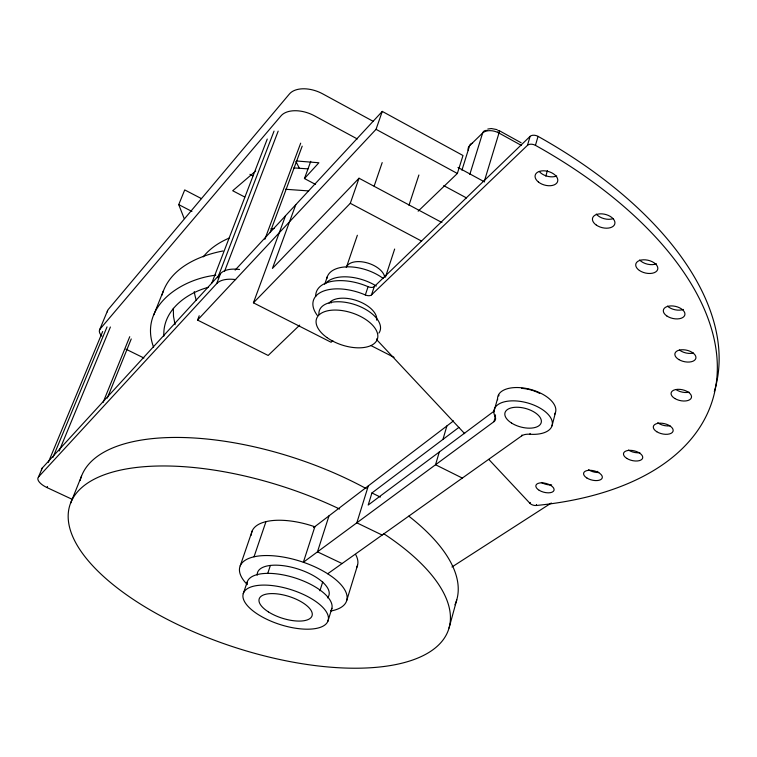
<?xml version="1.0" encoding="UTF-8"?>
<svg xmlns="http://www.w3.org/2000/svg" width="757" height="757" viewBox="0 0 757 757"><rect width="100%" height="100%" fill="white"/><g stroke="black" fill="none" stroke-linecap="round" stroke-linejoin="round"><path stroke-width="1.14" d="M173.325 308.345L173.504 316.398L175.085 324.696M552.042 425.794L555.477 412.489M488.823 459.423L530.042 503.424A4.618 2.205 14.9 0 0 536.24 505.487L536.486 504.503M530.042 503.424L530.288 502.44M247.056 584.338A56.027 23.552 17.7 0 1 258.26 556.054A56.027 23.552 17.7 0 1 327.686 573.768L521.762 435.824A13.153 6.595 15 0 1 529.862 434.244L530.08 433.42M521.762 435.824L521.989 435.001M449.033 628.064L456.755 599.866M498.731 395.977L498.977 395.107M251.333 535.133A55.422 24.11 17.8 0 1 314.846 526.777L303.358 562.262L493.942 421.677A13.238 6.709 15.9 0 0 495.087 416.539L495.542 414.883M493.942 421.677L495.542 415.915M493.867 411.808L497.548 398.608M545.825 176.144L547.406 170.58M536.24 505.487A371.706 199.384 18.5 0 0 717.343 367.079A371.706 199.384 18.5 0 0 535.445 145.344L538.047 136.374A5.895 3.653 16 0 0 530.099 136.364L374.251 286.619L371.517 294.889A5.195 2.81 18.3 0 1 365.338 294.956A40.85 21.679 18.4 0 0 322.52 291.483A40.85 21.679 18.4 0 0 317.306 315.404M371.517 294.889L527.478 145.325L530.099 136.364M439.268 452.033L435.549 464.751L462.328 478.074M442.949 439.42L446.885 425.954M162.017 295.088C169.511 268.517 198.107 255.752 223.022 250.964M484.31 181.33L498.986 133.043A6.179 1.58 -61.2 0 0 497.699 131.008M346.782 600.301L357.559 565.195M327.885 621.251A44.512 18.272 17.7 0 0 270.58 585.407A44.512 18.272 17.7 0 0 258.582 614.788A44.512 18.272 17.7 0 0 327.885 621.251L331.907 608.297M469.813 174.413L482.644 132.995A6.151 4.608 46.2 0 1 487.271 130.497M458.856 427.421L371.933 492.958L368.205 505.033L493.782 411.373M368.328 485.862L356.821 522.822L382.153 535.057M418.148 211.184L457.351 173.476L462.991 155.507L382.276 111.411L235.143 270.098M461.921 170.211L469.577 145.741L482.644 132.995A12.292 7.561 17 0 1 498.986 133.043L521.488 145.476M319.918 590.782L322.719 581.896M329.011 515.839L317.467 551.844L342.069 563.549M376.977 338.616L376.645 339.638L464.684 433.647M385.464 277.09L394.652 249.044M408.979 205.289L418.895 174.999M365.338 294.956L368.082 286.685A5.185 2.82 18.3 0 0 374.251 286.619M267.808 573.181L270.391 565.441M254.021 556.802L265.953 521.687M243.262 593.658L247.198 582.048M346.668 266.549L357.361 235.257M374.166 186.071L382.19 162.594M240.215 565.848L252.147 531.054M324.687 284.282L327.365 276.579M215.811 275.207C181.131 279.021 138.55 306.613 153.595 347.255M332.834 340.678L331.102 342.268L253.425 302.819L350.302 203.311L359.026 178.226L441.937 222.53M299.696 325.122L268.158 355.459L197.558 320.069L376.04 129.324L382.276 111.411M295.798 204.674L272.435 268.413L359.026 178.226M315.593 184.453L304.456 178.548L310.777 161.317M253.425 302.819L285.531 215.745M270.164 232.276L302.194 146.158M264.855 239.288L300.69 143.158M72.549 499.488L47.029 487.584A14.383 6.075 20.8 0 1 38.56 476.863L216.72 283.572L220.571 273.523A27.574 14.478 20.2 0 1 239.496 269.501M224.564 271.337L278.179 131.122M197.558 320.069L199.214 315.764M211.828 282.986L267.259 139.061M217.732 277.828L274.043 131.112M153.747 314.969L163.332 291.019M70.524 503.433L81.529 476.087M107.314 398.068L131.245 338.947M103.084 402.431L129.74 336.695M184.14 218.461L178.737 204.617L184.717 189.922L201.466 198.618M47.029 487.584L47.483 486.486M53.009 457.294L107.04 326.873M59.169 451.011L110.399 327.015M99.498 330.061L107.598 310.588M38.56 476.863L42.203 468.1L220.571 273.523M48.344 462.338L102.659 331.5M304.456 178.548L318.886 162.764L296.725 161.004M255.724 171.006L232.702 190.736L244.776 197.047M314.023 527.279L453.519 420.892M313.795 527.582L314.846 526.777M451.948 566.993L551.314 503.008M208.525 287.253C186.222 293.186 162.49 310.521 163.862 336.127M487.782 129.059L491.34 128.539L497.169 129.655M293.867 167.903L307.948 168.868M285.455 189.259L308.705 190.925M371.933 492.958L380.355 497.075M125.889 349.147L143.906 358.014M370.911 345.552L394.047 357.361M178.737 204.617L191.928 211.44M249.933 174.318L252.933 175.889M350.302 203.311L421.63 241.114M357.304 138.947L314.477 115.821A26.107 15.462 20.8 0 0 281.027 115.84L100.113 329.002A13.711 6.662 21.5 0 0 101.864 336.117M443.734 185.635L466.53 197.946M373.097 121.281L322.643 93.83A25.908 15.575 20.9 0 0 289.401 94L108.223 309.518A13.626 6.728 21.6 0 0 107.409 311.912M457.966 167.448L484.594 181.935M376.04 129.324L457.351 173.476M499.118 130.592L521.147 142.77M327.686 573.768L331.358 576.247A56.027 23.552 17.7 0 1 331.206 610.927M295.902 161.449L299.299 168.101M196.243 300.245A153.397 80.696 18.5 0 1 194.275 291.625M203.226 256.878A153.397 80.696 18.5 0 1 229.116 238.105M270.949 228.718A153.397 80.696 18.5 0 1 274.176 228.51M346.252 267.524A20.155 11.033 18.5 0 1 366.057 262.584A20.155 11.033 18.5 0 1 384.707 277.015M468.28 150.52A12.159 7.4 17.2 0 1 469.577 145.741A6.084 4.589 46.2 0 1 472.605 143.205M216.72 283.572A27.668 14.411 20.2 0 1 235.682 279.607M41.493 470.277A14.345 6.113 20.9 0 1 42.203 468.1M597.737 471.337A26.306 13.049 14.4 0 1 597.159 472.51M326.854 278.472A35.191 19.048 18.4 0 1 348.267 266.824A35.191 19.048 18.4 0 1 383.269 278.51M326.002 283.061A35.305 18.963 18.4 0 1 376.343 286.042M318.943 314.477A31.993 16.872 18.4 0 1 353.888 304.286A31.993 16.872 18.4 0 1 378.907 333.099M355.591 554.436A55.422 24.11 17.8 0 1 356.642 567.504M495.087 416.539A30.043 15.32 15.2 0 1 515.337 400.898A30.043 15.32 15.2 0 1 551.484 419.312A30.043 15.32 15.2 0 1 529.862 434.244M497.623 399.791A29.92 15.424 15.2 0 1 530.032 389.278A29.92 15.424 15.2 0 1 554.531 414.505M257.2 575.188A37.481 15.755 17.7 0 1 298.211 569.065A37.481 15.755 17.7 0 1 327.516 597.869M527.478 145.325A5.914 3.643 16 0 1 535.445 145.344M538.047 136.374A370.665 200.113 18.5 0 1 714.315 391.501M315.716 296.526A40.746 21.764 18.4 0 1 368.082 286.685M331.102 303.055A25.464 13.598 18.4 0 1 330.62 301.523M329.049 303.188A25.53 13.55 18.4 0 1 357.399 300.813A25.53 13.55 18.4 0 1 376.693 320.164M670.04 425.822A10.106 5.252 12.9 0 1 657.719 422.718M689.107 392.183A10.399 5.554 12.6 0 1 676.275 389.732M693.44 353.046A10.693 5.876 12.5 0 1 679.474 350.046M683.344 309.433A10.976 6.217 12.7 0 1 667.456 306.112M656.461 263.796A11.232 6.548 13.2 0 1 639.627 259.982M613.246 218.593A11.45 6.841 14.2 0 1 596.289 214.07M556.698 175.965A11.61 7.068 15.6 0 1 539.363 171.602M551.635 484.849A9.358 4.57 14.8 0 1 541.369 482.464M598.863 472.51A9.576 4.76 14.1 0 1 588.511 469.719M639.845 452.695A9.822 4.987 13.4 0 1 628.48 450.055M521.592 388.35A24.375 12.595 15.2 0 1 539.722 393.422M246.848 584.688A44.36 18.423 17.7 0 1 294.18 577.657A44.36 18.423 17.7 0 1 330.913 610.738M80.138 480.581A197.586 85.494 18.2 0 1 366.17 488.577M408.808 516.16A197.586 85.494 18.2 0 1 454.948 604.786M383.421 533.496A199.28 83.904 18.2 0 1 339.268 667.778A199.28 83.904 18.2 0 1 68.168 516.388A199.28 83.904 18.2 0 1 339.647 509.045M326.882 337.518A32.078 16.815 18.4 0 0 377.336 339.231A32.078 16.815 18.4 0 0 336.628 310.077A32.078 16.815 18.4 0 0 326.882 337.518M511.562 423.059A18.774 9.576 15.2 0 0 541.151 422.832A18.774 9.576 15.2 0 0 516.558 407.238A18.774 9.576 15.2 0 0 511.562 423.059M656.764 431.717A10.134 5.233 13 0 0 673.011 431.348A10.134 5.233 13 0 0 659.924 423.163A10.134 5.233 13 0 0 656.764 431.717M674.78 398.485A10.428 5.536 12.6 0 0 691.406 397.699A10.428 5.536 12.6 0 0 677.704 389.325A10.428 5.536 12.6 0 0 674.78 398.485M678.897 359.603A10.73 5.857 12.5 0 0 695.844 358.354A10.73 5.857 12.5 0 0 681.461 349.781A10.73 5.857 12.5 0 0 678.897 359.603M666.785 315.934A11.014 6.198 12.7 0 0 684.688 315.404A11.014 6.198 12.7 0 0 670.901 305.913A11.014 6.198 12.7 0 0 666.785 315.934M639.4 270.457A11.27 6.52 13.3 0 0 657.606 269.662A11.27 6.52 13.3 0 0 643.318 259.802A11.27 6.52 13.3 0 0 639.4 270.457M596.355 225.113A11.478 6.813 14.2 0 0 614.75 224.081A11.478 6.813 14.2 0 0 599.96 213.853A11.478 6.813 14.2 0 0 596.355 225.113M538.407 182.011A11.648 7.05 15.6 0 0 557.426 182.011A11.648 7.05 15.6 0 0 543.46 170.798A11.648 7.05 15.6 0 0 538.407 182.011M539.173 490.29A9.387 4.542 14.8 0 0 553.992 490.385A9.387 4.542 14.8 0 0 541.747 482.834A9.387 4.542 14.8 0 0 539.173 490.29M586.902 478.008A9.595 4.731 14.1 0 0 602.193 478.036A9.595 4.731 14.1 0 0 589.798 470.286A9.595 4.731 14.1 0 0 586.902 478.008M626.796 458.401A9.85 4.968 13.5 0 0 642.579 458.297A9.85 4.968 13.5 0 0 629.919 450.33A9.85 4.968 13.5 0 0 626.796 458.401M268.394 611.883A27.735 11.383 17.7 0 0 311.846 616.312A27.735 11.383 17.7 0 0 276.655 593.838A27.735 11.383 17.7 0 0 268.394 611.883"/></g></svg>
